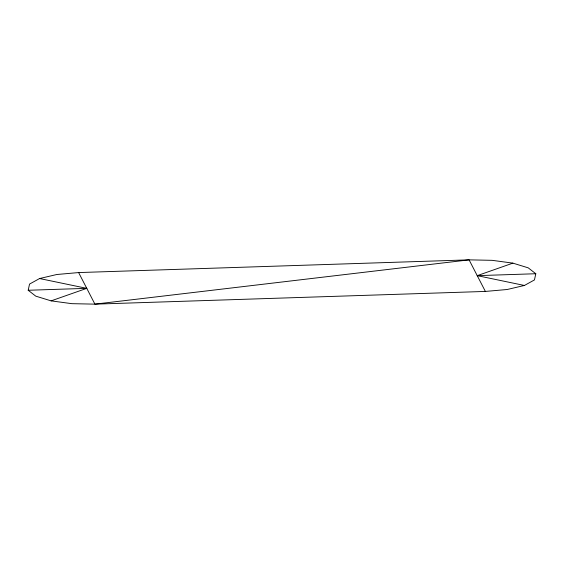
<?xml version="1.0" encoding="UTF-8"?>
<svg xmlns="http://www.w3.org/2000/svg" width="564" height="564" viewBox="0 0 564 564"><rect width="100%" height="100%" fill="white"/><g stroke="black" fill="none" stroke-linecap="round" stroke-linejoin="round"><path stroke-width="0.85" d="M28.2 290.263L29.539 284.073L39.593 278.538L56.83 274.499L78.622 272.567L469.086 259.856L492.118 260.328L512.887 263.134L528.221 267.844L535.8 273.737L534.461 279.927L524.407 285.462L507.17 289.501L485.378 291.433L94.914 304.144L71.882 303.672L51.112 300.866L35.779 296.156L28.2 290.263L86.771 288.352L51.112 300.866M524.407 285.462L477.229 275.648L512.887 263.134M477.229 275.648L535.8 273.737M39.593 278.538L86.771 288.352M485.378 291.433L469.086 259.856L94.914 304.144L78.622 272.567"/></g></svg>
